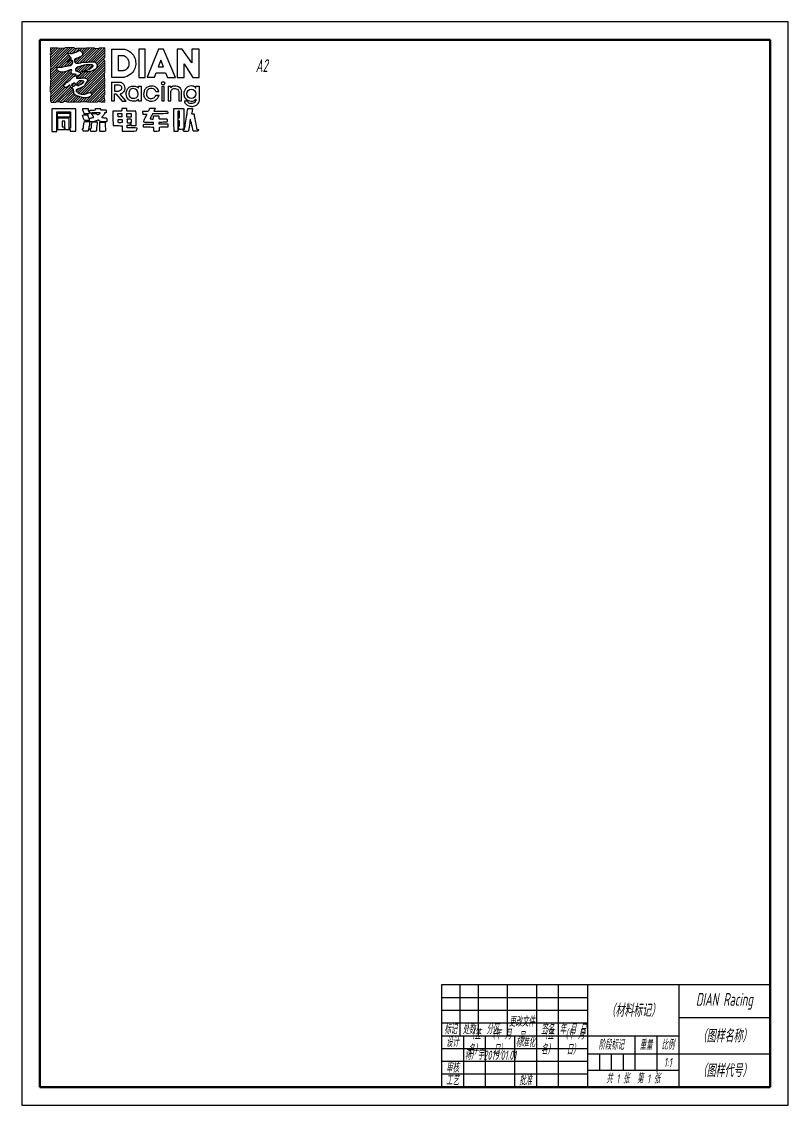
# Model space of a CAD drawing. Header units: millimetres. Extents: x -2 to 2764, y -353 to 1233.
# Drawn here: x 1322 to 1742, y -106 to 488 of the extents above; entities that cross this region are included whole.
import ezdxf

# ---------------------------------------------------------------- set-up
doc = ezdxf.new("R2010")
doc.units = ezdxf.units.MM
doc.linetypes.add('ACAD_ISO05W100', pattern=[33, 24, -3, 0, -3, 0, -3])
doc.layers.get('0').update_dxf_attribs({"color": 250})
for name, color, linetype, lineweight in [('双点划线', 250, 'ACAD_ISO05W100', 20), ('文字', 250, 'Continuous', 25), ('细实线', 250, 'Continuous', 25), ('轮廓线（粗）', 250, 'Continuous', 50), ('轮廓线（细）', 250, 'Continuous', 25)]:
    doc.layers.add(name, color=color, linetype=linetype, lineweight=lineweight)
doc.styles.add('大字体', font='gbeitc.shx', dxfattribs={"width": 0.7, "height": 7, "bigfont": 'gbcbig.shx'})
doc.styles.add('汉字字体', font='gbeitc.shx', dxfattribs={"width": 0.7, "height": 5, "bigfont": 'gbcbig.shx'})

msp = doc.modelspace()

# ---------------------------------------------------------------- hatches: boundary and pattern name
at = {"layer": '双点划线'}
h = msp.add_hatch(dxfattribs=at)
h.set_pattern_fill('ANSI31', color=256, scale=0.3, style=0)
h.set_pattern_definition([(45, (964.7399, -366.9594), (-0.6735192, 0.6735192), [])])
h.paths.add_polyline_path([(1367.25, 473.28), (1364.16, 473.28), (1364.09, 472.91), (1361.74, 472.91), (1361.53, 473.27), (1357.3, 473.27), (1356.83, 473.1), (1351.78, 473.1), (1351.66, 472.89), (1350.83, 472.89), (1350.22, 473.4), (1345.76, 473.4), (1345.39, 473.09), (1341.84, 473.09), (1341.56, 473.32), (1337.54, 473.32), (1337.55, 471.37), (1338.01, 470.57), (1337.26, 470.3), (1337.37, 469.71), (1337.77, 469.37), (1337.68, 468.85), (1337.43, 468.64), (1337.44, 463.43), (1337.7, 463.21), (1337.72, 461.86), (1337.48, 461.66), (1337.5, 456.3), (1337.99, 455.9), (1337.94, 455.62), (1337.43, 455.44), (1337.39, 449.22), (1337.69, 448.97), (1337.7, 446.85), (1337.55, 446.73), (1337.57, 444.18), (1338.04, 443.38), (1340.3, 443.38), (1340.6, 443.63), (1342.72, 443.63), (1342.86, 443.39), (1344.29, 443.39), (1344.54, 443.82), (1346.33, 443.82), (1346.38, 443.51), (1350.69, 443.51), (1350.96, 443.99), (1351.54, 443.5), (1353.96, 443.5), (1354.21, 443.71), (1357.82, 443.71), (1357.97, 443.45), (1363.17, 443.45), (1363.51, 444.02), (1363.77, 444.02), (1364.07, 443.76), (1364.96, 443.76), (1365.3, 443.48), (1367.31, 443.48), (1367.31, 444.56), (1366.99, 444.82), (1366.95, 447.3), (1367.28, 447.58), (1367.21, 449.88), (1366.8, 450.03), (1366.77, 450.18), (1367, 450.37), (1367.03, 450.55), (1367, 450.73), (1367.32, 451), (1367.26, 453.62), (1366.95, 453.73), (1366.9, 454.03), (1367.28, 454.36), (1367.24, 456.33), (1367, 456.54), (1367.02, 456.66), (1367.02, 458.45), (1366.71, 458.71), (1367.13, 458.86), (1367.03, 459.42), (1367.21, 459.75), (1367.28, 466.25), (1366.71, 466.73), (1366.86, 467.58), (1367.32, 467.96)])
edge = h.paths.add_edge_path(flags=16)
edge.add_spline(control_points=[(1347.44, 470.38), (1346.77, 470.43), (1347.11, 469.64), (1347.89, 468.83), (1348.76, 467.99), (1349.1, 467.27), (1348.17, 466.93), (1345.73, 465.42), (1346.41, 465.42), (1348.65, 466.59), (1349.49, 466.59), (1349.85, 465.5), (1349.36, 464.28), (1348.84, 463.53), (1347.31, 463.53), (1345.09, 463.06), (1342.73, 462.45), (1341.34, 462.92), (1340.81, 462.53), (1341.2, 462.06), (1341.2, 461.42), (1341.2, 460.64), (1342.64, 459.98), (1345.17, 459.98), (1347.17, 460.81), (1348.23, 461.34), (1349.45, 461.34), (1349.14, 460.73), (1348.48, 460.28), (1349.09, 458.88), (1349.79, 458.88), (1351.03, 458.88), (1351.65, 458.67), (1351.65, 458.31), (1351.17, 458.03), (1350.34, 457.62), (1349.06, 456.7), (1348.09, 455.49), (1347.12, 454.85), (1346.23, 454.19), (1345.71, 453.64), (1344.99, 453.02), (1344.67, 452.45), (1345.13, 451.85), (1345.73, 451.58), (1346.17, 451.58), (1347.19, 452.18), (1347.55, 452.76), (1348.02, 452.98), (1348.2, 452.57), (1348.56, 451.81), (1349.21, 451.42), (1349.85, 451.2), (1350.15, 450.23), (1350.15, 449.01), (1350.52, 447.53), (1351.69, 446.96), (1353.73, 446.49), (1354.84, 446.11), (1356.63, 445.66), (1358.2, 446.09), (1358.77, 446.51), (1359.59, 446.8), (1360.01, 447.19), (1360.01, 447.85), (1359.6, 448.61), (1358.87, 449.04), (1358.38, 448.66), (1357.36, 448.16), (1356.3, 447.88), (1355.09, 447.88), (1353.68, 447.88), (1352.63, 448.69), (1351.36, 449.55), (1351.56, 450.3), (1352.23, 450.62), (1353.02, 450.93), (1354.36, 451.6), (1356.08, 452.23), (1356.73, 453.96), (1357.69, 455.04), (1357.91, 455.75), (1357.25, 456.52), (1356.26, 456.88), (1355.21, 456.88), (1353.72, 456.59), (1352.19, 456.59), (1351.67, 456.59), (1351.67, 457.34), (1352.54, 458.09), (1353.74, 458.72), (1354.21, 459.4), (1353.29, 460.16), (1352.44, 460.16), (1351.26, 460.65), (1350.97, 461.43), (1351.6, 462.35), (1352.78, 462.98), (1354.35, 463.3), (1356.31, 463.97), (1357.88, 463.97), (1359.37, 463.97), (1360.54, 463.97), (1360.94, 463.61), (1360.72, 463.17), (1359.88, 462.32), (1358.14, 461.31), (1356.81, 460.67), (1354.97, 460.46), (1354.4, 460.46), (1354.4, 460.1), (1356.88, 460.1), (1359.02, 460.28), (1360.77, 460.75), (1362.27, 461.72), (1362.84, 462.24), (1363.13, 463.47), (1362.92, 464.26), (1362.35, 465.11), (1361.56, 465.66), (1360.89, 465.66), (1359.82, 465.66), (1358.84, 465.66), (1358.11, 465.45), (1357.01, 465.45), (1355.52, 465.45), (1354.53, 465.27), (1353.53, 465.04), (1352.41, 464.82), (1351.6, 464.82), (1351.24, 465.11), (1350.82, 465.42), (1350.82, 465.64), (1350.64, 466.24), (1350.64, 466.81), (1350.84, 467.08), (1351.19, 467.39), (1351.79, 467.39), (1352.47, 467.73), (1352.99, 467.96), (1353.59, 468.25), (1354.16, 468.6), (1354.76, 469.02), (1355.19, 469.36), (1354.98, 469.72), (1354.98, 470.04), (1354.98, 470.38), (1354.74, 470.9)], knot_values=[0, 0, 0, 0, 1, 2, 3, 4, 5, 6, 7, 8, 9, 10, 11, 12, 13, 14, 15, 16, 17, 18, 19, 20, 21, 22, 23, 24, 25, 26, 27, 28, 29, 30, 31, 32, 33, 34, 35, 36, 37, 38, 39, 40, 41, 42, 43, 44, 45, 46, 47, 48, 49, 50, 51, 52, 53, 54, 55, 56, 57, 58, 59, 60, 61, 62, 63, 64, 65, 66, 67, 68, 69, 70, 71, 72, 73, 74, 75, 76, 77, 78, 79, 80, 81, 82, 83, 84, 85, 86, 87, 88, 89, 90, 91, 92, 93, 94, 95, 96, 97, 98, 99, 100, 101, 102, 103, 104, 105, 106, 107, 108, 109, 110, 111, 112, 113, 114, 115, 116, 117, 118, 119, 120, 121, 122, 123, 124, 125, 126, 127, 128, 129, 130, 131, 132, 133, 134, 135, 136, 137, 138, 139, 140, 141, 142, 143, 144, 145, 145, 145, 145], degree=3, periodic=0)
edge.add_spline(control_points=[(1354.74, 470.9), (1354.32, 471.45), (1353.69, 471.92), (1353.19, 471.92), (1352.99, 471.68), (1352.57, 471.68), (1352.25, 471.4), (1351.65, 470.97), (1350.87, 470.71), (1350.16, 470.51), (1349.41, 470.17), (1348.76, 470.17), (1348.18, 470.17), (1347.44, 470.38)], knot_values=[0, 0, 0, 0, 1, 2, 3, 4, 5, 6, 7, 8, 9, 10, 11, 11, 11, 11], degree=3, periodic=0)
edge = h.paths.add_edge_path(flags=0)
edge.add_spline(control_points=[(1352.9, 454.91), (1352.17, 454.32), (1351.81, 453.27), (1352.17, 452.45), (1352.66, 452.45), (1353.77, 453.04), (1355.12, 453.83), (1355.56, 454.5), (1355.56, 455.44), (1354.21, 455.44), (1353.19, 455.44), (1352.9, 454.91)], knot_values=[0, 0, 0, 0, 1, 2, 3, 4, 5, 6, 7, 8, 9, 9, 9, 9], degree=3, periodic=0)
edge = h.paths.add_edge_path(flags=0)
edge.add_spline(control_points=[(1350.23, 454.15), (1349.43, 453.73), (1349.14, 452.93), (1349.34, 452.35), (1349.67, 452.03), (1350.16, 452.03), (1350.63, 452.39), (1351.08, 452.99), (1351.08, 453.8), (1350.83, 454.26), (1350.23, 454.15)], knot_values=[0, 0, 0, 0, 1, 2, 3, 4, 5, 6, 7, 8, 8, 8, 8], degree=3, periodic=0)

# ---------------------------------------------------------------- linework, layer by layer
for p, q in [((1370.98, 472.51), (1370.98, 457.16)), ((1370.98, 472.51), (1378.16, 472.51)), ((1385.85, 472.57), (1385.85, 457.12)), ((1389.4, 472.57), (1385.85, 472.57)), ((1389.4, 457.12), (1389.4, 472.57)), ((1396.58, 472.63), (1390.43, 457.18)), ((1399.38, 472.63), (1396.58, 472.63)), ((1405.89, 457.02), (1399.38, 472.63)), ((1406.92, 472.64), (1406.92, 457.03)), ((1409.59, 472.64), (1406.92, 472.64)), ((1414.84, 465.1), (1409.59, 472.64)), ((1418.93, 472.48), (1414.84, 472.48)), ((1414.84, 472.48), (1414.84, 465.1)), ((1418.93, 457.03), (1418.93, 472.48)), ((1374.59, 469.11), (1374.59, 460.84)), ((1374.59, 469.11), (1377.62, 469.11)), ((1397.9, 466.51), (1396.52, 462.85)), ((1399.35, 462.85), (1397.9, 466.51)), ((1410.64, 457.03), (1410.64, 464.57)), ((1410.64, 464.57), (1415.52, 457.03)), ((1374.59, 460.84), (1377.58, 460.84)), ((1394.52, 457.18), (1395.45, 459.53)), ((1395.45, 459.53), (1400.45, 459.53)), ((1396.52, 462.85), (1399.35, 462.85)), ((1400.45, 459.53), (1401.54, 457.02)), ((1370.88, 454.48), (1370.88, 444.18)), ((1370.88, 454.48), (1376.03, 454.48)), ((1370.98, 457.16), (1378.07, 457.16)), ((1372.56, 453.09), (1372.56, 449.53)), ((1372.56, 453.09), (1374.98, 453.09)), ((1385.73, 451.2), (1385.73, 452.29)), ((1385.73, 452.29), (1387.25, 452.29)), ((1385.85, 457.12), (1389.4, 457.12)), ((1387.25, 452.29), (1387.25, 444.13)), ((1390.43, 457.18), (1394.52, 457.18)), ((1398.48, 452.18), (1398.48, 444.27)), ((1399.73, 452.18), (1398.48, 452.18)), ((1399.73, 444.27), (1399.73, 452.18)), ((1401.54, 457.02), (1405.89, 457.02)), ((1401.91, 452.31), (1401.91, 444.3)), ((1401.91, 452.31), (1403.35, 452.31)), ((1403.35, 452.31), (1403.35, 451.43)), ((1406.92, 457.03), (1410.64, 457.03)), ((1415.52, 457.03), (1418.93, 457.03)), ((1417.16, 451.04), (1417.16, 452.23)), ((1417.16, 452.23), (1418.92, 452.23)), ((1418.92, 452.23), (1418.92, 444.1)), ((1372.56, 449.53), (1374.98, 449.53)), ((1372.58, 444.18), (1372.58, 448)), ((1372.58, 448), (1373.27, 448)), ((1373.27, 448), (1376.72, 444.02)), ((1379.01, 444.02), (1375.66, 447.95)), ((1395.21, 449.34), (1396.89, 449.34)), ((1395.33, 447.37), (1396.97, 447.37)), ((1403.51, 444.3), (1403.51, 449.34)), ((1407.75, 449.34), (1407.75, 444.3)), ((1409.3, 444.3), (1409.3, 449.34)), ((1338.26, 439.85), (1338.26, 427.53)), ((1351.35, 439.85), (1338.26, 439.85)), ((1351.35, 427.58), (1351.35, 439.85)), ((1370.88, 444.18), (1372.58, 444.18)), ((1376.72, 444.02), (1379.01, 444.02)), ((1385.73, 444.13), (1385.73, 445.09)), ((1387.25, 444.13), (1385.73, 444.13)), ((1398.48, 444.27), (1399.73, 444.27)), ((1401.91, 444.3), (1403.51, 444.3)), ((1407.75, 444.3), (1409.3, 444.3)), ((1411, 444.18), (1412.73, 444.18)), ((1416.86, 444.94), (1416.86, 445.14)), ((1416.86, 445.14), (1417.15, 445.14)), ((1417.15, 445.14), (1417.15, 444.32)), ((1340.93, 427.53), (1340.93, 438.2)), ((1340.93, 438.2), (1348.54, 438.2)), ((1341.23, 437.3), (1341.23, 435.51)), ((1348.24, 437.3), (1341.23, 437.3)), ((1341.23, 435.51), (1348.24, 435.51)), ((1341.4, 434.67), (1341.4, 428.53)), ((1347.74, 434.65), (1341.4, 434.67)), ((1347.74, 428.49), (1347.74, 434.65)), ((1348.24, 435.51), (1348.24, 437.3)), ((1348.54, 438.2), (1348.54, 429.18)), ((1371.7, 438.61), (1371.71, 438.61)), ((1374.51, 434.03), (1374.51, 434.03)), ((1379.45, 434.06), (1379.45, 434.14)), ((1379.45, 434.14), (1379.46, 434.14)), ((1341.4, 428.53), (1344.94, 428.53)), ((1343.94, 433.03), (1343.94, 430.04)), ((1345.42, 433.03), (1343.94, 433.03)), ((1343.94, 430.04), (1345.42, 430.04)), ((1344.94, 428.53), (1345.41, 429.71)), ((1345.41, 429.71), (1345.41, 428.49)), ((1345.41, 428.49), (1347.74, 428.49)), ((1345.42, 430.04), (1345.42, 433.03)), ((1348.54, 429.18), (1347.88, 429.18)), ((1347.88, 429.18), (1347.88, 428.62)), ((1347.88, 428.62), (1348.19, 428.62)), ((1348.19, 428.62), (1348.19, 427.58)), ((1338.26, 427.53), (1340.93, 427.53)), ((1348.19, 427.58), (1351.35, 427.58)), ((1731.71, -78.36), (1731.71, -96.36))]:
    msp.add_line(p, q)
for centre, radius in [((1399.16, 453.87), 0.928), ((1414.65, 448.1), 2.53)]:
    msp.add_circle(centre, radius)
for points in [[(1354.74, 470.9), (1354.98, 470.38), (1354.98, 470.04), (1354.98, 469.72), (1355.19, 469.36), (1354.76, 469.02), (1354.16, 468.6), (1353.59, 468.25), (1352.99, 467.96), (1352.47, 467.73), (1351.79, 467.39), (1351.19, 467.39), (1350.84, 467.08), (1350.64, 466.81), (1350.64, 466.24), (1350.82, 465.64), (1350.82, 465.42), (1351.24, 465.11), (1351.6, 464.82), (1352.41, 464.82), (1353.53, 465.04), (1354.53, 465.27), (1355.52, 465.45), (1357.01, 465.45), (1358.11, 465.45), (1358.84, 465.66), (1359.82, 465.66), (1360.89, 465.66), (1361.56, 465.66), (1362.35, 465.11), (1362.92, 464.26), (1363.13, 463.47), (1362.84, 462.24), (1362.27, 461.72), (1360.77, 460.75), (1359.02, 460.28), (1356.88, 460.1), (1354.4, 460.1), (1354.4, 460.46), (1354.97, 460.46), (1356.81, 460.67), (1358.14, 461.31), (1359.88, 462.32), (1360.72, 463.17), (1360.94, 463.61), (1360.54, 463.97), (1359.37, 463.97), (1357.88, 463.97), (1356.31, 463.97), (1354.35, 463.3), (1352.78, 462.98), (1351.6, 462.35), (1350.97, 461.43), (1351.26, 460.65), (1352.44, 460.16), (1353.29, 460.16), (1354.21, 459.4), (1353.74, 458.72), (1352.54, 458.09), (1351.67, 457.34), (1351.67, 456.59), (1352.19, 456.59), (1353.72, 456.59), (1355.21, 456.88), (1356.26, 456.88), (1357.25, 456.52), (1357.91, 455.75), (1357.69, 455.04), (1356.73, 453.96), (1356.08, 452.23), (1354.36, 451.6), (1353.02, 450.93), (1352.23, 450.62), (1351.56, 450.3), (1351.36, 449.55), (1352.63, 448.69), (1353.68, 447.88), (1355.09, 447.88), (1356.3, 447.88), (1357.36, 448.16), (1358.38, 448.66), (1358.87, 449.04), (1359.6, 448.61), (1360.01, 447.85), (1360.01, 447.19), (1359.59, 446.8), (1358.77, 446.51), (1358.2, 446.09), (1356.63, 445.66), (1354.84, 446.11), (1353.73, 446.49), (1351.69, 446.96), (1350.52, 447.53), (1350.15, 449.01), (1350.15, 450.23), (1349.85, 451.2), (1349.21, 451.42), (1348.56, 451.81), (1348.2, 452.57), (1348.02, 452.98), (1347.55, 452.76), (1347.19, 452.18), (1346.17, 451.58), (1345.73, 451.58), (1345.13, 451.85), (1344.67, 452.45), (1344.99, 453.02), (1345.71, 453.64), (1346.23, 454.19), (1347.12, 454.85), (1348.09, 455.49), (1349.06, 456.7), (1350.34, 457.62), (1351.17, 458.03), (1351.65, 458.31), (1351.65, 458.67), (1351.03, 458.88), (1349.79, 458.88), (1349.09, 458.88), (1348.48, 460.28), (1349.14, 460.73), (1349.45, 461.34), (1348.23, 461.34), (1347.17, 460.81), (1345.17, 459.98), (1342.64, 459.98), (1341.2, 460.64), (1341.2, 461.42), (1341.2, 462.06), (1340.81, 462.53), (1341.34, 462.92), (1342.73, 462.45), (1345.09, 463.06), (1347.31, 463.53), (1348.84, 463.53), (1349.36, 464.28), (1349.85, 465.5), (1349.49, 466.59), (1348.65, 466.59), (1346.41, 465.42), (1345.73, 465.42), (1348.17, 466.93), (1349.1, 467.27), (1348.76, 467.99), (1347.89, 468.83), (1347.11, 469.64), (1346.77, 470.43), (1347.44, 470.38)], [(1347.44, 470.38), (1348.18, 470.17), (1348.76, 470.17), (1349.41, 470.17), (1350.16, 470.51), (1350.87, 470.71), (1351.65, 470.97), (1352.25, 471.4), (1352.57, 471.68), (1352.99, 471.68), (1353.19, 471.92), (1353.69, 471.92), (1354.32, 471.45), (1354.74, 470.9)], [(1378.16, 472.51), (1380.37, 471.96), (1382.03, 470.4), (1383.82, 468.08), (1384.33, 464.93), (1383.92, 461.8), (1382.28, 459.34), (1379.76, 457.61), (1378.07, 457.16)], [(1377.62, 469.11), (1379.2, 468.28), (1379.95, 466.94), (1380.5, 465.33), (1380.5, 463.89), (1379.83, 462.34), (1379.03, 461.49), (1378.22, 460.93), (1377.58, 460.84)], [(1350.23, 454.15), (1349.43, 453.73), (1349.14, 452.93), (1349.34, 452.35), (1349.67, 452.03), (1350.16, 452.03), (1350.63, 452.39), (1351.08, 452.99), (1351.08, 453.8), (1350.83, 454.26), (1350.23, 454.15)], [(1352.9, 454.91), (1352.17, 454.32), (1351.81, 453.27), (1352.17, 452.45), (1352.66, 452.45), (1353.77, 453.04), (1355.12, 453.83), (1355.56, 454.5), (1355.56, 455.44), (1354.21, 455.44), (1353.19, 455.44), (1352.9, 454.91)], [(1374.98, 453.09), (1375.73, 452.84), (1376.23, 452.21), (1376.46, 451.47), (1376.24, 450.29), (1375.67, 449.75), (1374.98, 449.53)], [(1385.73, 445.09), (1384.98, 444.26), (1383.53, 443.88), (1381.26, 444.26), (1380, 445.12), (1379.25, 446.23), (1378.84, 447.75), (1379.12, 450.06), (1380.1, 451.45), (1381.88, 452.41), (1383.89, 452.41), (1385.05, 451.98), (1385.73, 451.2)], [(1403.35, 451.43), (1404.02, 452.26), (1405.36, 452.58), (1406.31, 452.58), (1407.75, 452.1), (1408.65, 451.31), (1409.11, 450.41), (1409.3, 449.34)], [(1417.16, 451.04), (1416.81, 451.83), (1416.01, 452.27), (1414.54, 452.51), (1413.03, 452.13), (1411.77, 451.39), (1410.71, 449.62), (1410.46, 448.42), (1410.61, 447.07), (1410.95, 445.9), (1411.79, 445.01), (1412.96, 444.42), (1414.7, 444.02), (1415.96, 444.21), (1416.86, 444.55), (1416.86, 444.94)], [(1382.8, 451.06), (1384.85, 450.51), (1385.6, 448.92), (1385.6, 447.38), (1385.11, 446.29), (1383.89, 445.61), (1381.99, 445.61), (1380.89, 446.4), (1380.42, 447.58), (1380.42, 449.18), (1381.02, 450.42), (1382.24, 451.1), (1382.8, 451.06)], [(1403.51, 449.34), (1403.71, 450.32), (1404.48, 450.82), (1405.71, 451.17), (1407.12, 450.71), (1407.69, 450.01), (1407.75, 449.34)], [(1355.14, 439.92), (1355.22, 439.35), (1355.47, 438.69), (1355.78, 437.84), (1356.06, 437.1), (1356.16, 437.1), (1357.15, 437.1), (1358.31, 437.1), (1358.44, 437.3), (1358.44, 437.43), (1358.68, 437.43), (1358.81, 437.43), (1358.81, 438.35), (1358.81, 438.43), (1358.36, 438.43), (1358.22, 438.69), (1358.22, 439.04), (1358.1, 439.28), (1358.1, 440.13), (1358.04, 440.1), (1357.43, 440.1), (1355.07, 440.1), (1355.14, 439.92)], [(1359.07, 439.14), (1358.89, 438.77), (1358.89, 438.16), (1358.89, 437.62), (1359.24, 437.42), (1360.26, 437.66), (1361.35, 437.66), (1362.83, 437.66), (1363.97, 437.66), (1364.47, 437.66), (1364.7, 437.66), (1364.61, 437.38), (1364.36, 437.09), (1364.08, 436.89), (1363.85, 436.82), (1363.5, 436.65), (1363.12, 436.75), (1362.82, 436.93), (1362.72, 437.22), (1362.64, 437.22), (1362.04, 437.22), (1361.15, 437.22), (1360.32, 437.22), (1360.09, 437.22), (1359.98, 437.01), (1360.33, 436.5), (1360.6, 436.1), (1360.88, 435.91), (1361.09, 435.54), (1361.21, 435.32), (1360.85, 435.07), (1359.81, 434.93), (1358.95, 434.74), (1358.95, 434.34), (1358.84, 433.94), (1358.95, 433.43), (1359.03, 432.84), (1359.75, 432.68), (1360.55, 432.68), (1361.38, 432.92), (1362.6, 433.21), (1363.44, 433.59), (1363.71, 433.8), (1364.1, 433.36), (1365, 432.91), (1366.73, 432.7), (1368.02, 432.7), (1368.28, 432.7), (1368.28, 433.23), (1368.28, 433.89), (1368.28, 434.42), (1368.28, 434.76), (1367.38, 434.93), (1366.33, 435.09), (1365.59, 435.09), (1365.5, 435.35), (1365.88, 435.54), (1366.44, 436.14), (1366.98, 436.86), (1367.15, 437.46), (1367.15, 437.73), (1367.51, 437.73), (1368.07, 437.73), (1368.07, 437.98), (1368.07, 438.41), (1368.07, 439.27), (1367.69, 439.27), (1366.74, 439.27), (1365.14, 439.27), (1364.82, 439.27), (1364.82, 439.73), (1364.82, 440.11), (1364.56, 440.11), (1363.59, 440.11), (1362.76, 440.11), (1362.18, 440.11), (1362.18, 439.87), (1362.18, 439.31), (1361.66, 439.14), (1360.48, 439.14), (1359.07, 439.14)], [(1394.9, 440.26), (1392.04, 440.26), (1391.93, 440.15), (1391.88, 440.04), (1391.34, 438.67), (1391.25, 438.67), (1388.31, 438.67), (1388.15, 438.53), (1388.15, 438.3), (1388.15, 436.92), (1388.32, 436.79), (1388.54, 436.79), (1390.27, 436.79), (1390.27, 436.73), (1390.17, 436.57), (1388.51, 433.15), (1388.51, 432.66), (1388.74, 432.46), (1389.57, 432.46), (1390.02, 432.46), (1393.73, 432.46), (1393.94, 432.46), (1393.94, 432.23), (1393.94, 431.56), (1393.8, 431.44), (1393.38, 431.44), (1388.36, 431.44), (1388.46, 431.3), (1388.46, 431.08), (1388.46, 429.86), (1388.46, 429.74), (1388.75, 429.74), (1393.81, 429.74), (1394.07, 429.63), (1394.13, 429.54), (1394.13, 427.52), (1394.26, 427.52), (1394.65, 427.52), (1396.94, 427.52), (1396.94, 427.69), (1396.94, 428.05), (1396.94, 429.74), (1397.17, 429.74), (1401.72, 429.74), (1401.85, 429.88), (1401.85, 430.01), (1401.85, 431.42), (1401.74, 431.59), (1401.56, 431.59), (1396.83, 431.59), (1396.83, 431.65), (1396.83, 431.74), (1396.83, 432.46), (1396.94, 432.46), (1397.11, 432.46), (1401.27, 432.46), (1401.27, 432.71), (1401.44, 432.98), (1401.44, 434.23), (1401.21, 434.36), (1400.87, 434.36), (1396.99, 434.36), (1396.79, 434.5), (1396.79, 434.67), (1396.79, 436.06), (1396.65, 436.06), (1394.01, 436.06), (1393.85, 435.92), (1393.85, 435.71), (1393.85, 434.29), (1393.74, 434.29), (1393.46, 434.29), (1392.02, 434.29), (1392.02, 434.42), (1392.02, 434.67), (1393.32, 437), (1393.64, 437.2), (1394.21, 437.2), (1401.71, 437.2), (1401.71, 437.36), (1401.71, 437.65), (1401.71, 438.61), (1401.48, 438.61), (1394.13, 438.61), (1394.13, 438.72), (1394.37, 439.03), (1394.9, 440.26)], [(1405.13, 439.99), (1405.13, 427.45), (1405.27, 427.45), (1405.37, 427.45), (1407.15, 427.45), (1407.3, 427.6), (1407.3, 427.7), (1407.3, 438.67), (1407.36, 438.53), (1407.4, 438.53), (1408.17, 438.53), (1408.17, 438.49), (1408.17, 438.38), (1408.17, 435.1), (1408.17, 435.02), (1407.95, 435.02), (1407.49, 435.02), (1407.49, 434.8), (1407.49, 434.63), (1407.49, 433.51), (1407.49, 433.28), (1407.71, 433.28), (1408.12, 433.28), (1408.12, 432.86), (1408.12, 430.23), (1407.97, 430.23), (1407.97, 430.19), (1407.56, 430.19), (1407.56, 430.04), (1407.4, 429.76), (1407.56, 429.47), (1407.63, 429.35), (1407.79, 429.35), (1407.79, 429.25), (1407.79, 428.7), (1407.86, 428.59), (1407.95, 428.59), (1410.29, 428.59), (1410.53, 428.84), (1410.53, 429.33), (1410.53, 439.33), (1410.53, 439.84), (1410.31, 440), (1410.11, 440), (1405.13, 439.99)], [(1415.22, 440.01), (1412.83, 440.01), (1412.72, 439.95), (1412.72, 439.91), (1410.92, 428.46), (1410.76, 428.46), (1410.51, 428.46), (1410.22, 428.46), (1410.22, 428.13), (1410.22, 427.98), (1410.55, 427.49), (1410.71, 427.49), (1412.98, 427.49), (1413.13, 427.66), (1413.13, 427.86), (1414.04, 434.03), (1414.13, 434.24), (1414.25, 434.03), (1415.67, 427.61), (1415.8, 427.61), (1416.05, 427.61), (1418.24, 427.61), (1418.24, 427.73), (1418.47, 427.95), (1418.69, 428.47), (1418.61, 428.58), (1418.48, 428.58), (1417.65, 428.58), (1417.52, 429.21), (1415.97, 437.16), (1416.35, 437.06), (1415.25, 437.06), (1414.37, 437.17), (1415.15, 437.5), (1415.22, 440.01)], [(1411, 444.18), (1410.87, 443.79), (1411.1, 443.16), (1411.57, 442.51), (1412.29, 441.9), (1413.25, 441.49), (1414.51, 441.28), (1415.1, 441.15), (1416.59, 441.47), (1417.44, 441.79), (1418.32, 442.67), (1418.86, 443.46), (1418.92, 444.1)], [(1417.15, 444.32), (1417.02, 443.86), (1416.22, 443.02), (1415.17, 442.77), (1413.69, 442.77), (1413.29, 443.04), (1412.81, 443.31), (1412.6, 443.65), (1412.73, 444.18)], [(1355.11, 436.35), (1355.49, 434.85), (1356.02, 433.46), (1356.41, 433.46), (1357.09, 433.46), (1358.29, 433.46), (1358.53, 433.59), (1358.63, 433.73), (1358.76, 434.06), (1358.76, 434.45), (1358.76, 434.78), (1358.68, 434.74), (1358.49, 434.74), (1358.39, 434.8), (1358.29, 435.13), (1358.13, 435.41), (1358.01, 435.92), (1358.01, 436.51), (1357.92, 436.51), (1357.69, 436.51), (1355.09, 436.51), (1355.07, 436.46), (1355.11, 436.35)], [(1374.45, 437.26), (1374.45, 435.41), (1374.55, 435.41), (1374.69, 435.41), (1376.61, 435.41), (1376.61, 435.51), (1376.61, 435.71), (1376.61, 437.3), (1376.45, 437.3), (1376.26, 437.3), (1374.66, 437.3), (1374.45, 437.26)], [(1379.27, 437.26), (1379.27, 435.35), (1379.51, 435.35), (1379.66, 435.35), (1381.52, 435.35), (1381.67, 435.35), (1381.67, 435.8), (1381.67, 437.33), (1381.48, 437.33), (1381.16, 437.33), (1379.27, 437.26)], [(1356.07, 432.76), (1355.82, 432.14), (1355.72, 431.27), (1355.58, 430), (1355.58, 429.49), (1355.47, 429.19), (1355.18, 429.19), (1355.07, 429.01), (1355.07, 428.53), (1355.07, 428.29), (1355.24, 428.29), (1355.38, 428.19), (1355.44, 427.85), (1355.44, 427.62), (1355.66, 427.62), (1356.65, 427.62), (1358.15, 427.62), (1358.15, 427.9), (1358.26, 428.51), (1358.42, 429.08), (1358.71, 430.31), (1358.94, 432.33), (1358.94, 432.96), (1358.6, 432.96), (1356.14, 432.96), (1356.05, 432.93), (1356.07, 432.76)], [(1360.29, 432.55), (1360.13, 432.05), (1360.02, 431.21), (1360.02, 429.9), (1359.85, 429.16), (1359.78, 428.96), (1359.46, 428.96), (1359.11, 428.96), (1359.24, 428.41), (1359.4, 427.75), (1359.71, 427.44), (1360.09, 427.44), (1362.31, 427.44), (1362.62, 427.65), (1362.78, 428.09), (1362.6, 429.17), (1362.72, 429.82), (1362.94, 430.57), (1363.06, 432.2), (1363.06, 432.81), (1362.59, 432.81), (1361.47, 432.81), (1360.29, 432.55)], [(1364.55, 432.6), (1364.55, 427.53), (1364.66, 427.53), (1364.77, 427.53), (1367.32, 427.53), (1367.6, 427.53), (1367.6, 427.72), (1367.47, 432.43), (1367.39, 432.61), (1367.31, 432.61), (1364.55, 432.6)]]:
    msp.add_open_spline(points, degree=3)
msp.add_spline([(1376.03, 454.48), (1377.5, 453.34), (1378.08, 451.97), (1378.26, 451.1), (1377.48, 449.21), (1376.5, 448.32), (1375.66, 447.95)], degree=3)
for points, knots in [([(1396.89, 449.34), (1396.61, 450.33), (1395.73, 451.39), (1394.5, 452.19), (1392.87, 452.47), (1391.04, 452.17), (1389.27, 450.86), (1388.68, 449.6), (1388.4, 447.79), (1388.9, 445.81), (1390.6, 444.48), (1392.6, 443.96), (1393, 443.96), (1394.83, 444.44), (1395.91, 445.25), (1396.72, 446.57), (1396.97, 447.37)], [0.030338, 0.030338, 0.030338, 0.030338, 1, 2, 3, 4, 5, 6, 7, 8, 9, 10, 11, 12, 13, 13.921952, 13.921952, 13.921952, 13.921952]), ([(1395.21, 449.34), (1394.92, 450.17), (1393.81, 450.98), (1392.3, 451.15), (1390.9, 450.67), (1390.06, 449.28), (1390.06, 447.24), (1390.59, 446.44), (1391.53, 445.65), (1392.81, 445.39), (1394.16, 445.83), (1394.84, 446.53), (1395.33, 447.37)], [0.077737, 0.077737, 0.077737, 0.077737, 1, 2, 3, 4, 5, 6, 7, 8, 9, 10, 10, 10, 10]), ([(1371.7, 438.61), (1371.7, 430.65), (1371.84, 430.65), (1372.05, 430.65), (1376.56, 430.65), (1376.72, 430.54), (1376.72, 430.46), (1376.72, 427.79), (1376.8, 427.67), (1376.97, 427.67), (1384.34, 427.67), (1384.51, 427.8), (1384.67, 427.99), (1385.02, 429.24), (1384.87, 429.36), (1384.66, 429.36), (1379.43, 429.36), (1379.43, 429.46), (1379.43, 429.59), (1379.43, 430.86), (1379.57, 430.86), (1379.73, 430.86), (1380.98, 430.86), (1381.12, 430.98), (1381.33, 431.91), (1381.4, 431.91), (1381.57, 431.91), (1381.57, 431.83), (1381.57, 430.69), (1381.63, 430.69), (1381.71, 430.69), (1384.15, 430.69), (1384.42, 430.83), (1384.42, 430.96), (1384.42, 438.67), (1384.22, 438.67), (1383.92, 438.67), (1379.45, 438.67), (1379.34, 438.67), (1379.34, 438.88), (1379.34, 439.93), (1379.18, 440.13), (1379.06, 440.13), (1376.7, 440.13), (1376.58, 439.99), (1376.49, 439.99), (1376.49, 438.61), (1376.35, 438.61), (1376.09, 438.61), (1371.71, 438.61)], [0.004505, 0.004505, 0.004505, 0.004505, 1, 2, 3, 4, 5, 6, 7, 8, 9, 10, 11, 12, 13, 14, 15, 16, 17, 18, 19, 20, 21, 22, 23, 24, 25, 26, 27, 28, 29, 30, 31, 32, 33, 34, 35, 36, 37, 38, 39, 40, 41, 42, 43, 44, 45, 46, 46.964784, 46.964784, 46.964784, 46.964784]), ([(1374.51, 434.03), (1374.51, 432.26), (1374.68, 432.26), (1374.95, 432.26), (1376.74, 432.26), (1376.74, 432.51), (1376.74, 434.03), (1376.57, 434.03), (1376.28, 434.03), (1374.51, 434.03)], [0.030531, 0.030531, 0.030531, 0.030531, 1, 2, 3, 4, 5, 6, 6.958073, 6.958073, 6.958073, 6.958073]), ([(1379.45, 434.06), (1379.45, 432.35), (1379.54, 432.27), (1379.66, 432.27), (1381.65, 432.27), (1381.86, 432.36), (1381.86, 432.5), (1381.86, 434.14), (1381.63, 434.14), (1381.39, 434.14), (1379.46, 434.14)], [0, 0, 0, 0, 1, 2, 3, 4, 5, 6, 7, 7.958428, 7.958428, 7.958428, 7.958428])]:
    msp.add_open_spline(points, degree=3, knots=knots)
for p, q in [((1337.26, 470.3), (1338.01, 470.57)), ((1337.37, 469.71), (1337.26, 470.3)), ((1337.77, 469.37), (1337.37, 469.71)), ((1337.51, 473.32), (1341.56, 473.32)), ((1337.55, 471.37), (1337.54, 473.35)), ((1338.01, 470.57), (1337.55, 471.37)), ((1337.68, 468.85), (1337.77, 469.37)), ((1341.56, 473.32), (1341.84, 473.09)), ((1341.84, 473.09), (1345.39, 473.09)), ((1345.39, 473.09), (1345.76, 473.4)), ((1345.76, 473.4), (1350.22, 473.4)), ((1350.22, 473.4), (1350.83, 472.89)), ((1350.83, 472.89), (1351.66, 472.89)), ((1351.66, 472.89), (1351.78, 473.1)), ((1351.78, 473.1), (1356.83, 473.1)), ((1356.83, 473.1), (1357.3, 473.27)), ((1357.3, 473.27), (1361.53, 473.27)), ((1361.53, 473.27), (1361.74, 472.91)), ((1361.74, 472.91), (1364.09, 472.91)), ((1364.09, 472.91), (1364.16, 473.28)), ((1364.16, 473.28), (1367.25, 473.28)), ((1367.25, 473.28), (1367.32, 467.96)), ((1337.43, 468.64), (1337.68, 468.85)), ((1337.44, 463.43), (1337.43, 468.64)), ((1337.7, 463.21), (1337.44, 463.43)), ((1366.86, 467.58), (1366.71, 466.73)), ((1366.71, 466.73), (1367.28, 466.25)), ((1367.32, 467.96), (1366.86, 467.58)), ((1367.28, 466.25), (1367.21, 459.75)), ((1337.48, 461.66), (1337.72, 461.86)), ((1337.5, 456.3), (1337.48, 461.66)), ((1337.72, 461.86), (1337.7, 463.21)), ((1367.13, 458.86), (1366.71, 458.71)), ((1366.71, 458.71), (1367.02, 458.45)), ((1367.02, 458.45), (1367.02, 456.66)), ((1367.21, 459.75), (1367.03, 459.42)), ((1367.03, 459.42), (1367.13, 458.86)), ((1337.39, 449.22), (1337.43, 455.44)), ((1337.43, 455.44), (1337.94, 455.62)), ((1337.99, 455.9), (1337.5, 456.3)), ((1337.94, 455.62), (1337.99, 455.9)), ((1367.28, 454.36), (1366.9, 454.03)), ((1366.9, 454.03), (1366.95, 453.73)), ((1366.95, 453.73), (1367.26, 453.62)), ((1367.02, 456.66), (1367, 456.54)), ((1367, 456.54), (1367.24, 456.33)), ((1367.24, 456.33), (1367.28, 454.36)), ((1367.26, 453.62), (1367.32, 451)), ((1337.69, 448.97), (1337.39, 449.22)), ((1337.55, 446.73), (1337.7, 446.85)), ((1337.57, 444.18), (1337.55, 446.73)), ((1337.7, 446.85), (1337.69, 448.97)), ((1367, 450.37), (1366.77, 450.18)), ((1366.77, 450.18), (1366.8, 450.03)), ((1366.8, 450.03), (1367.21, 449.88)), ((1367.28, 447.58), (1366.95, 447.3)), ((1366.95, 447.3), (1366.99, 444.82)), ((1367.32, 451), (1367, 450.73)), ((1367, 450.73), (1367.03, 450.55)), ((1367.03, 450.55), (1367, 450.37)), ((1367.21, 449.88), (1367.28, 447.58)), ((1338.04, 443.38), (1337.57, 444.18)), ((1340.3, 443.38), (1338.04, 443.38)), ((1340.6, 443.63), (1340.3, 443.38)), ((1342.72, 443.63), (1340.6, 443.63)), ((1342.86, 443.39), (1342.72, 443.63)), ((1344.29, 443.39), (1342.86, 443.39)), ((1344.54, 443.82), (1344.29, 443.39)), ((1346.33, 443.82), (1344.54, 443.82)), ((1346.38, 443.51), (1346.33, 443.82)), ((1350.69, 443.51), (1346.38, 443.51)), ((1350.96, 443.99), (1350.69, 443.51)), ((1351.54, 443.5), (1350.96, 443.99)), ((1353.96, 443.5), (1351.54, 443.5)), ((1354.21, 443.71), (1353.96, 443.5)), ((1357.82, 443.71), (1354.21, 443.71)), ((1357.97, 443.45), (1357.82, 443.71)), ((1363.17, 443.45), (1357.97, 443.45)), ((1363.51, 444.02), (1363.17, 443.45)), ((1363.77, 444.02), (1363.51, 444.02)), ((1364.07, 443.76), (1363.77, 444.02)), ((1364.96, 443.76), (1364.07, 443.76)), ((1365.3, 443.48), (1364.96, 443.76)), ((1367.31, 443.48), (1365.3, 443.48)), ((1366.99, 444.82), (1367.31, 444.56)), ((1367.31, 444.56), (1367.31, 443.48))]:
    msp.add_line(p, q, dxfattribs=at)
at = {"layer": '轮廓线（粗）'}
for p, q in [((1731.71, 477.64), (1331.71, 477.64)), ((1331.71, 477.64), (1331.71, -96.36)), ((1731.71, -96.36), (1731.71, 477.64)), ((1331.71, -96.36), (1731.71, -96.36))]:
    msp.add_line(p, q, dxfattribs=at)
at = {"layer": '轮廓线（细）'}
for p, q in [((1321.71, 487.64), (1321.71, -106.36)), ((1741.71, 487.64), (1321.71, 487.64)), ((1741.71, -106.36), (1741.71, 487.64)), ((1551.71, -40.36), (1551.64, -96.36)), ((1731.71, -40.36), (1551.71, -40.36)), ((1551.71, -40.36), (1551.71, -96.36)), ((1561.71, -40.36), (1561.71, -68.36)), ((1571.71, -40.36), (1571.71, -68.36)), ((1587.71, -40.36), (1587.71, -68.36)), ((1603.71, -40.36), (1603.71, -96.36)), ((1615.71, -40.36), (1615.71, -96.36)), ((1631.71, -40.36), (1631.71, -96.36)), ((1681.71, -40.36), (1681.71, -96.36)), ((1631.71, -47.36), (1551.71, -47.36)), ((1631.71, -54.36), (1551.71, -54.36)), ((1731.71, -58.36), (1681.71, -58.36)), ((1631.71, -61.36), (1551.71, -61.36)), ((1681.71, -68.36), (1551.71, -68.36)), ((1563.71, -68.36), (1563.71, -96.36)), ((1575.71, -68.36), (1575.71, -96.36)), ((1591.71, -68.36), (1591.71, -96.36)), ((1657.71, -68.36), (1657.71, -87.36)), ((1669.71, -68.86), (1669.71, -87.86)), ((1631.71, -75.36), (1551.71, -75.36)), ((1631.71, -82.36), (1551.71, -82.36)), ((1681.71, -78.36), (1631.71, -78.36)), ((1638.21, -78.36), (1638.21, -87.36)), ((1644.71, -78.36), (1644.71, -87.36)), ((1651.21, -78.36), (1651.21, -87.36)), ((1731.71, -78.36), (1681.71, -78.36)), ((1681.71, -87.36), (1631.71, -87.36)), ((1631.71, -89.36), (1551.71, -89.36)), ((1321.71, -106.36), (1741.71, -106.36))]:
    msp.add_line(p, q, dxfattribs=at)

# ---------------------------------------------------------------- texts
at = {"layer": '文字', "attachment_point": 5}
for s, insert, char_height, width, style in [('DIAN Racing', (1706.71, -49.36), 7, 50, '大字体'), ('（材料标记）', (1656.71, -54.36), 7, 50, '大字体'), ('标记', (1556.69, -64.86), 5, 10.0373, '汉字字体'), ('处数', (1566.71, -64.86), 5, 10, '汉字字体'), ('分区', (1579.71, -64.86), 5, 16, '汉字字体'), ('更改文件号', (1595.71, -64.86), 5, 16, '汉字字体'), ('签名', (1609.71, -64.86), 5, 12, '汉字字体'), ('年 月 日 ', (1623.71, -64.86), 5, 16, '汉字字体'), ('（图样名称）', (1706.71, -68.36), 7, 50, '大字体'), ('设计', (1557.71, -71.86), 5, 12, '汉字字体'), ('（签名）', (1569.71, -71.86), 5, 12, '汉字字体'), ('（年 月 日）', (1583.71, -71.86), 5, 16, '汉字字体'), ('标准化', (1597.71, -71.86), 5, 12, '汉字字体'), ('（签名）', (1609.71, -71.86), 5, 12, '汉字字体'), ('（年 月 日）', (1623.71, -71.86), 5, 16, '汉字字体'), ('阶段标记', (1644.71, -73.36), 5, 26, '汉字字体'), ('重量', (1663.71, -73.36), 5, 12, '汉字字体'), ('比例', (1675.71, -73.36), 5, 12, '汉字字体'), ('审核', (1557.71, -85.86), 5, 12, '汉字字体'), ('1:1', (1675.71, -82.86), 5, 12, '汉字字体'), ('（图样代号）', (1706.71, -87.36), 7, 50, '大字体'), ('共 1 张  第 1 张 ', (1656.71, -91.86), 5, 50, '汉字字体'), ('工艺', (1557.67, -92.86), 5, 12.0747, '汉字字体'), ('批准', (1597.71, -92.86), 5, 12, '汉字字体')]:
    msp.add_mtext(s, dxfattribs=dict(at, insert=insert, char_height=char_height, width=width, style=style))
at = {"layer": '细实线', "char_height": 5, "attachment_point": 5, "style": '汉字字体'}
for s, width, insert in [('蒋广宇', 12, (1569.71, -78.86)), ('2019.01.01', 16, (1583.71, -78.86))]:
    msp.add_mtext_dynamic_manual_height_columns(s, width=width, gutter_width=35, heights=[0], dxfattribs=dict(at, insert=insert))
at = {"layer": '轮廓线（细）', "insert": (1449.95, 467.07), "char_height": 7, "width": 101.8581, "attachment_point": 1, "style": '大字体'}
msp.add_mtext('A2', dxfattribs=at)

doc.saveas('drawing.dxf')
